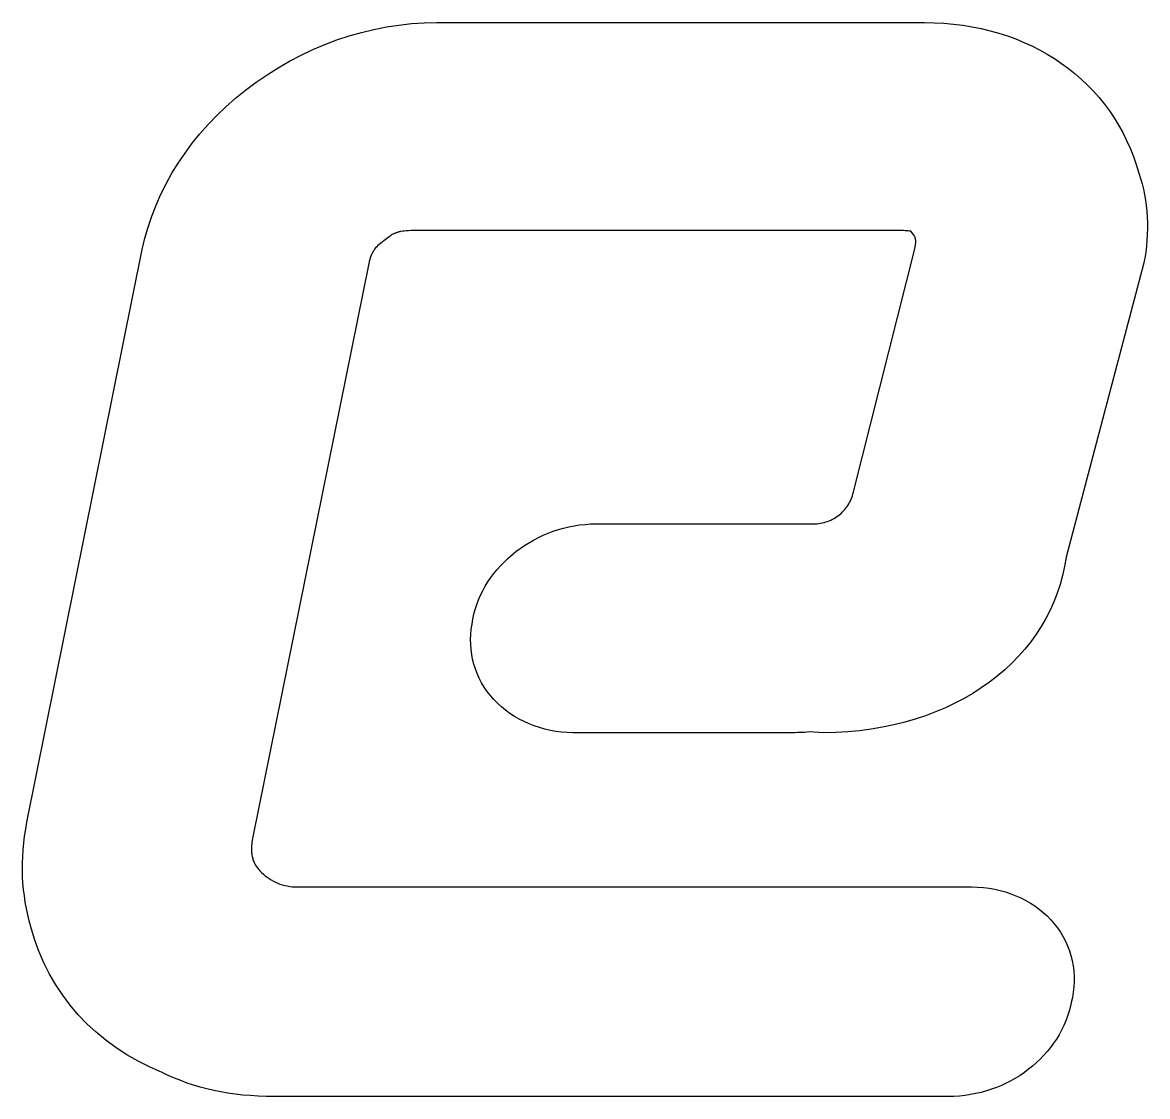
# Model space of a CAD drawing. Header units: millimetres. Extents: x 3 to 152, y -165 to -4.
# Drawn here: x 90.541 to 93.475, y -164.367 to -161.566 of the extents above; entities that cross this region are included whole.
import ezdxf

# ---------------------------------------------------------------- set-up
doc = ezdxf.new("R2010")
doc.units = ezdxf.units.MM
doc.layers.add('BLUETHIRTYONE', color=171, linetype='CONTINUOUS')
doc.layers.add('RED', color=14, linetype='CONTINUOUS')

msp = doc.modelspace()

# ---------------------------------------------------------------- linework, layer by layer
at = {"layer": 'BLUETHIRTYONE', "linetype": 'CONTINUOUS'}
for p, q in [((91.4899, -161.5772), (91.5227, -161.5722)), ((91.5227, -161.5722), (91.5555, -161.5686)), ((91.5555, -161.5686), (91.5884, -161.5664)), ((91.5884, -161.5664), (91.6213, -161.5656)), ((91.6213, -161.5656), (92.8928, -161.5656)), ((92.8928, -161.5656), (92.9184, -161.5661)), ((92.9184, -161.5661), (92.9437, -161.5674)), ((92.9437, -161.5674), (92.9687, -161.5696)), ((92.9687, -161.5696), (92.9932, -161.5727)), ((92.9932, -161.5727), (93.0173, -161.5766)), ((91.3609, -161.6112), (91.3928, -161.6007)), ((91.3928, -161.6007), (91.4249, -161.5915)), ((91.4249, -161.5915), (91.4573, -161.5836)), ((91.4573, -161.5836), (91.4899, -161.5772)), ((93.0173, -161.5766), (93.041, -161.5814)), ((93.041, -161.5814), (93.0643, -161.587)), ((93.0643, -161.587), (93.0871, -161.5934)), ((93.0871, -161.5934), (93.1094, -161.6006)), ((93.1094, -161.6006), (93.1312, -161.6086)), ((91.2982, -161.6363), (91.3294, -161.6231)), ((91.3294, -161.6231), (91.3609, -161.6112)), ((93.1312, -161.6086), (93.1525, -161.6174)), ((93.1525, -161.6174), (93.1733, -161.6269)), ((93.1733, -161.6269), (93.1935, -161.6372)), ((91.2373, -161.6665), (91.2675, -161.6508)), ((91.2675, -161.6508), (91.2982, -161.6363)), ((93.1935, -161.6372), (93.2132, -161.6482)), ((93.2132, -161.6482), (93.2323, -161.6599)), ((93.2323, -161.6599), (93.2508, -161.6724)), ((91.1786, -161.7019), (91.2077, -161.6836)), ((91.2077, -161.6836), (91.2373, -161.6665)), ((93.2508, -161.6724), (93.2687, -161.6856)), ((93.2687, -161.6856), (93.286, -161.6994)), ((91.1224, -161.7422), (91.1501, -161.7214)), ((91.1501, -161.7214), (91.1786, -161.7019)), ((93.286, -161.6994), (93.3026, -161.7139)), ((93.3026, -161.7139), (93.3185, -161.7291)), ((91.0963, -161.7632), (91.1224, -161.7422)), ((93.3185, -161.7291), (93.3338, -161.745)), ((93.3338, -161.745), (93.3484, -161.7614)), ((91.0714, -161.7852), (91.0963, -161.7632)), ((93.3484, -161.7614), (93.3623, -161.7785)), ((93.3623, -161.7785), (93.3754, -161.7962)), ((91.0251, -161.8314), (91.0477, -161.8079)), ((91.0477, -161.8079), (91.0714, -161.7852)), ((93.3754, -161.7962), (93.3878, -161.8146)), ((91.0037, -161.8556), (91.0251, -161.8314)), ((93.3878, -161.8146), (93.3994, -161.8335)), ((93.3994, -161.8335), (93.4103, -161.8529)), ((90.9836, -161.8805), (91.0037, -161.8556)), ((93.4103, -161.8529), (93.4204, -161.873)), ((90.9647, -161.906), (90.9836, -161.8805)), ((93.4204, -161.873), (93.4296, -161.8936)), ((93.4296, -161.8936), (93.438, -161.9147)), ((90.947, -161.9322), (90.9647, -161.906)), ((93.438, -161.9147), (93.4456, -161.9363)), ((90.9306, -161.9589), (90.947, -161.9322)), ((93.4456, -161.9363), (93.4523, -161.9585)), ((90.9017, -162.0138), (90.9155, -161.9861)), ((90.9155, -161.9861), (90.9306, -161.9589)), ((93.4523, -161.9585), (93.4567, -161.9721)), ((93.4567, -161.9721), (93.4607, -161.986)), ((93.4607, -161.986), (93.4642, -162)), ((90.8893, -162.0419), (90.9017, -162.0138)), ((93.4642, -162), (93.4672, -162.0143)), ((93.4672, -162.0143), (93.4696, -162.0287)), ((90.8781, -162.0704), (90.8893, -162.0419)), ((93.4696, -162.0287), (93.4717, -162.0433)), ((93.4717, -162.0433), (93.4732, -162.058)), ((90.8684, -162.0992), (90.8781, -162.0704)), ((93.4732, -162.058), (93.4742, -162.0729)), ((93.4742, -162.0729), (93.4747, -162.0879)), ((90.86, -162.1284), (90.8684, -162.0992)), ((93.4748, -162.103), (93.4743, -162.1183)), ((93.4747, -162.0879), (93.4748, -162.103)), ((90.8531, -162.1578), (90.86, -162.1284)), ((91.494, -162.1274), (91.4835, -162.135)), ((91.4967, -162.125), (91.494, -162.1274)), ((91.4995, -162.1228), (91.4967, -162.125)), ((91.5024, -162.1207), (91.4995, -162.1228)), ((91.5053, -162.1189), (91.5024, -162.1207)), ((91.5068, -162.118), (91.5053, -162.1189)), ((91.5084, -162.1171), (91.5068, -162.118)), ((91.51, -162.1163), (91.5084, -162.1171)), ((91.5116, -162.1156), (91.51, -162.1163)), ((91.5133, -162.1149), (91.5116, -162.1156)), ((91.5151, -162.1142), (91.5133, -162.1149)), ((91.5169, -162.1136), (91.5151, -162.1142)), ((91.5188, -162.113), (91.5169, -162.1136)), ((91.5207, -162.1124), (91.5188, -162.113)), ((91.5227, -162.1119), (91.5207, -162.1124)), ((91.5248, -162.1114), (91.5227, -162.1119)), ((91.527, -162.111), (91.5248, -162.1114)), ((91.5316, -162.1102), (91.527, -162.111)), ((91.5366, -162.1095), (91.5316, -162.1102)), ((91.5419, -162.1091), (91.5366, -162.1095)), ((91.5477, -162.1087), (91.5419, -162.1091)), ((91.554, -162.1085), (91.5477, -162.1087)), ((91.5608, -162.1085), (91.554, -162.1085)), ((92.8322, -162.1085), (91.5608, -162.1085)), ((92.8381, -162.1085), (92.8322, -162.1085)), ((92.8432, -162.1087), (92.8381, -162.1085)), ((92.8475, -162.1091), (92.8432, -162.1087)), ((92.851, -162.1094), (92.8475, -162.1091)), ((92.8537, -162.1097), (92.851, -162.1094)), ((92.8557, -162.1101), (92.8537, -162.1097)), ((92.8573, -162.1103), (92.8557, -162.1101)), ((92.8635, -162.1179), (92.8573, -162.1103)), ((92.8652, -162.1201), (92.8635, -162.1179)), ((92.866, -162.1213), (92.8652, -162.1201)), ((92.8668, -162.1225), (92.866, -162.1213)), ((92.8672, -162.1232), (92.8668, -162.1225)), ((92.8676, -162.1239), (92.8672, -162.1232)), ((92.868, -162.1247), (92.8676, -162.1239)), ((92.8683, -162.1254), (92.868, -162.1247)), ((92.8687, -162.1263), (92.8683, -162.1254)), ((92.869, -162.1272), (92.8687, -162.1263)), ((92.8693, -162.1281), (92.869, -162.1272)), ((92.8695, -162.1291), (92.8693, -162.1281)), ((92.8698, -162.1301), (92.8695, -162.1291)), ((92.87, -162.1313), (92.8698, -162.1301)), ((92.8701, -162.1325), (92.87, -162.1313)), ((92.8702, -162.1337), (92.8701, -162.1325)), ((93.4743, -162.1183), (93.4734, -162.1336)), ((90.5524, -163.6515), (90.8531, -162.1578)), ((91.4567, -162.1602), (91.4545, -162.1636)), ((91.459, -162.1569), (91.4567, -162.1602)), ((91.4616, -162.1536), (91.459, -162.1569)), ((91.4645, -162.1505), (91.4616, -162.1536)), ((91.4677, -162.1474), (91.4645, -162.1505)), ((91.4711, -162.1444), (91.4677, -162.1474)), ((91.4749, -162.1413), (91.4711, -162.1444)), ((91.479, -162.1382), (91.4749, -162.1413)), ((91.4835, -162.135), (91.479, -162.1382)), ((92.709, -162.786), (92.8677, -162.1559)), ((92.8677, -162.1559), (92.8683, -162.1535)), ((92.8683, -162.1535), (92.8687, -162.1512)), ((92.8687, -162.1512), (92.8692, -162.149)), ((92.8692, -162.149), (92.8695, -162.1469)), ((92.8695, -162.1469), (92.8698, -162.1449)), ((92.8698, -162.1449), (92.87, -162.143)), ((92.87, -162.143), (92.8702, -162.1412)), ((92.8703, -162.1351), (92.8702, -162.1337)), ((92.8702, -162.1412), (92.8703, -162.1396)), ((92.8704, -162.1365), (92.8703, -162.1351)), ((92.8703, -162.138), (92.8704, -162.1365)), ((92.8703, -162.1396), (92.8703, -162.138)), ((93.472, -162.149), (93.4701, -162.1645)), ((93.4734, -162.1336), (93.472, -162.149)), ((91.4451, -162.1887), (91.4439, -162.1939)), ((91.4464, -162.1839), (91.4451, -162.1887)), ((91.4477, -162.1793), (91.4464, -162.1839)), ((91.4492, -162.1751), (91.4477, -162.1793)), ((91.4508, -162.171), (91.4492, -162.1751)), ((91.4526, -162.1672), (91.4508, -162.171)), ((91.4545, -162.1636), (91.4526, -162.1672)), ((93.4677, -162.1801), (93.4648, -162.1958)), ((93.4701, -162.1645), (93.4677, -162.1801)), ((91.4439, -162.1939), (91.1412, -163.6894)), ((93.4648, -162.1958), (93.2623, -162.9606)), ((92.7019, -162.8088), (92.7037, -162.8045)), ((92.7037, -162.8045), (92.7053, -162.8)), ((92.7053, -162.8), (92.7067, -162.7954)), ((92.7067, -162.7954), (92.708, -162.7908)), ((92.708, -162.7908), (92.709, -162.786)), ((92.6821, -162.8396), (92.6851, -162.8362)), ((92.6851, -162.8362), (92.6879, -162.8326)), ((92.6879, -162.8326), (92.6907, -162.829)), ((92.6907, -162.829), (92.6932, -162.8252)), ((92.6932, -162.8252), (92.6956, -162.8213)), ((92.6956, -162.8213), (92.6979, -162.8172)), ((92.6979, -162.8172), (92.7, -162.8131)), ((92.7, -162.8131), (92.7019, -162.8088)), ((92.6406, -162.8669), (92.645, -162.8652)), ((92.645, -162.8652), (92.6492, -162.8634)), ((92.6492, -162.8634), (92.6533, -162.8614)), ((92.6533, -162.8614), (92.6574, -162.8592)), ((92.6574, -162.8592), (92.6613, -162.8569)), ((92.6613, -162.8569), (92.665, -162.8544)), ((92.665, -162.8544), (92.6687, -162.8517)), ((92.6687, -162.8517), (92.6722, -162.8489)), ((92.6722, -162.8489), (92.6757, -162.8459)), ((92.6757, -162.8459), (92.6789, -162.8428)), ((92.6789, -162.8428), (92.6821, -162.8396)), ((91.9117, -162.8976), (91.9249, -162.8927)), ((91.9249, -162.8927), (91.9383, -162.8883)), ((91.9383, -162.8883), (91.9519, -162.8844)), ((91.9519, -162.8844), (91.9657, -162.8811)), ((91.9657, -162.8811), (91.9797, -162.8783)), ((91.9797, -162.8783), (91.9938, -162.8762)), ((91.9938, -162.8762), (92.008, -162.8746)), ((92.008, -162.8746), (92.0224, -162.8736)), ((92.0224, -162.8736), (92.0368, -162.8733)), ((92.0368, -162.8733), (92.6026, -162.8733)), ((92.6026, -162.8733), (92.6076, -162.8732)), ((92.6076, -162.8732), (92.6126, -162.8729)), ((92.6126, -162.8729), (92.6175, -162.8724)), ((92.6175, -162.8724), (92.6223, -162.8717)), ((92.6223, -162.8717), (92.627, -162.8708)), ((92.627, -162.8708), (92.6317, -162.8697)), ((92.6317, -162.8697), (92.6362, -162.8684)), ((92.6362, -162.8684), (92.6406, -162.8669)), ((91.85, -162.9297), (91.8738, -162.9155)), ((91.8738, -162.9155), (91.8862, -162.909)), ((91.8862, -162.909), (91.8988, -162.9031)), ((91.8988, -162.9031), (91.9117, -162.8976)), ((91.8066, -162.9633), (91.8275, -162.9457)), ((91.8275, -162.9457), (91.85, -162.9297)), ((91.7783, -162.9925), (91.7873, -162.9824)), ((91.7873, -162.9824), (91.8066, -162.9633)), ((93.2623, -162.9606), (93.2585, -162.9846)), ((91.7618, -163.0136), (91.7698, -163.0029)), ((91.7698, -163.0029), (91.7783, -162.9925)), ((93.2535, -163.0083), (93.2472, -163.0316)), ((93.2585, -162.9846), (93.2535, -163.0083)), ((91.741, -163.0476), (91.7474, -163.036)), ((91.7474, -163.036), (91.7544, -163.0246)), ((91.7544, -163.0246), (91.7618, -163.0136)), ((93.2472, -163.0316), (93.2396, -163.0544)), ((91.7253, -163.0838), (91.73, -163.0715)), ((91.73, -163.0715), (91.7352, -163.0594)), ((91.7352, -163.0594), (91.741, -163.0476)), ((93.2396, -163.0544), (93.2309, -163.0768)), ((91.718, -163.109), (91.7213, -163.0963)), ((91.7213, -163.0963), (91.7253, -163.0838)), ((93.221, -163.0987), (93.21, -163.1201)), ((93.2309, -163.0768), (93.221, -163.0987)), ((91.7132, -163.1352), (91.7153, -163.1219)), ((91.7153, -163.1219), (91.718, -163.109)), ((93.21, -163.1201), (93.1978, -163.141)), ((91.71, -163.1616), (91.7112, -163.1484)), ((91.7112, -163.1484), (91.7132, -163.1352)), ((93.1978, -163.141), (93.1845, -163.1613)), ((91.7095, -163.1748), (91.71, -163.1616)), ((91.7097, -163.1879), (91.7095, -163.1748)), ((91.7106, -163.201), (91.7097, -163.1879)), ((93.1702, -163.1811), (93.1547, -163.2002)), ((93.1845, -163.1613), (93.1702, -163.1811)), ((91.7123, -163.2139), (91.7106, -163.201)), ((91.7147, -163.2267), (91.7123, -163.2139)), ((93.1547, -163.2002), (93.1383, -163.2188)), ((91.7179, -163.2394), (91.7147, -163.2267)), ((91.7218, -163.2518), (91.7179, -163.2394)), ((93.1208, -163.2367), (93.1024, -163.2539)), ((93.1383, -163.2188), (93.1208, -163.2367)), ((91.7264, -163.264), (91.7218, -163.2518)), ((91.7318, -163.276), (91.7264, -163.264)), ((91.7379, -163.2876), (91.7318, -163.276)), ((93.083, -163.2704), (93.0627, -163.2861)), ((93.1024, -163.2539), (93.083, -163.2704)), ((91.7447, -163.299), (91.7379, -163.2876)), ((91.7522, -163.3099), (91.7447, -163.299)), ((93.0414, -163.3011), (93.0193, -163.3154)), ((93.0627, -163.2861), (93.0414, -163.3011)), ((91.7605, -163.3205), (91.7522, -163.3099)), ((91.7696, -163.3307), (91.7605, -163.3205)), ((91.7793, -163.3408), (91.7696, -163.3307)), ((92.9963, -163.3288), (92.9724, -163.3414)), ((93.0193, -163.3154), (92.9963, -163.3288)), ((91.7896, -163.3503), (91.7793, -163.3408)), ((91.8004, -163.3592), (91.7896, -163.3503)), ((91.8118, -163.3676), (91.8004, -163.3592)), ((92.9223, -163.3639), (92.8961, -163.3739)), ((92.9478, -163.3531), (92.9223, -163.3639)), ((92.9724, -163.3414), (92.9478, -163.3531)), ((91.8237, -163.3754), (91.8118, -163.3676)), ((91.8361, -163.3825), (91.8237, -163.3754)), ((91.8488, -163.3891), (91.8361, -163.3825)), ((91.8619, -163.395), (91.8488, -163.3891)), ((92.8415, -163.3909), (92.8131, -163.3979)), ((92.8692, -163.3829), (92.8415, -163.3909)), ((92.8961, -163.3739), (92.8692, -163.3829)), ((91.8754, -163.4003), (91.8619, -163.395)), ((91.8892, -163.4049), (91.8754, -163.4003)), ((91.9033, -163.4089), (91.8892, -163.4049)), ((91.9175, -163.4121), (91.9033, -163.4089)), ((91.932, -163.4147), (91.9175, -163.4121)), ((91.9466, -163.4165), (91.932, -163.4147)), ((91.9614, -163.4177), (91.9466, -163.4165)), ((91.9763, -163.418), (91.9614, -163.4177)), ((92.5441, -163.418), (91.9763, -163.418)), ((92.5563, -163.418), (92.5441, -163.418)), ((92.5622, -163.4179), (92.5563, -163.418)), ((92.5681, -163.4178), (92.5622, -163.4179)), ((92.574, -163.4176), (92.5681, -163.4178)), ((92.5799, -163.4172), (92.574, -163.4176)), ((92.586, -163.4168), (92.5799, -163.4172)), ((92.5921, -163.4161), (92.586, -163.4168)), ((92.6297, -163.418), (92.5921, -163.4161)), ((92.6617, -163.4174), (92.6297, -163.418)), ((92.6932, -163.4157), (92.6617, -163.4174)), ((92.7241, -163.4129), (92.6932, -163.4157)), ((92.7544, -163.409), (92.7241, -163.4129)), ((92.7841, -163.404), (92.7544, -163.409)), ((92.8131, -163.3979), (92.7841, -163.404)), ((90.5492, -163.6696), (90.5524, -163.6515)), ((90.5443, -163.7055), (90.5464, -163.6876)), ((90.5464, -163.6876), (90.5492, -163.6696)), ((90.5426, -163.7233), (90.5443, -163.7055)), ((91.1381, -163.7122), (91.1379, -163.7163)), ((91.1379, -163.7163), (91.1379, -163.7202)), ((91.1385, -163.708), (91.1381, -163.7122)), ((91.1389, -163.7036), (91.1385, -163.708)), ((91.1395, -163.699), (91.1389, -163.7036)), ((91.1403, -163.6943), (91.1395, -163.699)), ((91.1412, -163.6894), (91.1403, -163.6943)), ((90.5409, -163.7585), (90.5415, -163.7409)), ((90.5415, -163.7409), (90.5426, -163.7233)), ((91.1379, -163.7202), (91.1379, -163.7239)), ((91.1379, -163.7239), (91.1381, -163.7275)), ((91.1381, -163.7275), (91.1384, -163.731)), ((91.1384, -163.731), (91.1387, -163.7343)), ((91.1387, -163.7343), (91.1392, -163.7375)), ((91.1392, -163.7375), (91.1398, -163.7406)), ((91.1398, -163.7406), (91.1404, -163.7435)), ((91.1404, -163.7435), (91.1411, -163.7463)), ((91.1411, -163.7463), (91.1419, -163.749)), ((90.5408, -163.7759), (90.5409, -163.7585)), ((91.1419, -163.749), (91.1428, -163.7515)), ((91.1428, -163.7515), (91.1437, -163.754)), ((91.1437, -163.754), (91.1447, -163.7563)), ((91.1447, -163.7563), (91.1457, -163.7586)), ((91.1457, -163.7586), (91.1468, -163.7607)), ((91.1468, -163.7607), (91.1479, -163.7628)), ((91.1479, -163.7628), (91.1503, -163.7666)), ((91.1503, -163.7666), (91.1527, -163.77)), ((91.1527, -163.77), (91.1551, -163.7732)), ((91.1551, -163.7732), (91.1576, -163.776)), ((90.5412, -163.7931), (90.5408, -163.7759)), ((90.5421, -163.8102), (90.5412, -163.7931)), ((91.1576, -163.776), (91.16, -163.7786)), ((91.16, -163.7786), (91.1641, -163.7824)), ((91.1641, -163.7824), (91.1689, -163.7869)), ((91.1689, -163.7869), (91.1738, -163.7911)), ((91.1738, -163.7911), (91.1789, -163.7951)), ((91.1789, -163.7951), (91.1841, -163.7988)), ((91.1841, -163.7988), (91.1894, -163.8022)), ((91.1894, -163.8022), (91.195, -163.8053)), ((90.5436, -163.8271), (90.5421, -163.8102)), ((90.5456, -163.8439), (90.5436, -163.8271)), ((91.195, -163.8053), (91.2006, -163.8081)), ((91.2006, -163.8081), (91.2064, -163.8107)), ((91.2064, -163.8107), (91.2123, -163.8129)), ((91.2123, -163.8129), (91.2184, -163.8149)), ((91.2184, -163.8149), (91.2247, -163.8166)), ((91.2247, -163.8166), (91.2311, -163.8179)), ((91.2311, -163.8179), (91.2376, -163.819)), ((91.2376, -163.819), (91.2443, -163.8198)), ((91.2443, -163.8198), (91.2511, -163.8202)), ((91.2511, -163.8202), (91.2581, -163.8204)), ((91.2581, -163.8204), (93.0159, -163.8204)), ((93.0159, -163.8204), (93.0315, -163.8208)), ((93.0315, -163.8208), (93.0467, -163.8219)), ((93.0467, -163.8219), (93.0617, -163.8237)), ((93.0617, -163.8237), (93.0764, -163.8263)), ((93.0764, -163.8263), (93.0908, -163.8295)), ((93.0908, -163.8295), (93.1048, -163.8334)), ((93.1048, -163.8334), (93.1185, -163.838)), ((90.548, -163.8605), (90.5456, -163.8439)), ((90.551, -163.8768), (90.548, -163.8605)), ((93.1185, -163.838), (93.1318, -163.8432)), ((93.1318, -163.8432), (93.1447, -163.849)), ((93.1447, -163.849), (93.1572, -163.8554)), ((93.1572, -163.8554), (93.1693, -163.8624)), ((93.1693, -163.8624), (93.1809, -163.87)), ((90.5544, -163.893), (90.551, -163.8768)), ((90.5584, -163.909), (90.5544, -163.893)), ((93.1809, -163.87), (93.1921, -163.8782)), ((93.1921, -163.8782), (93.2028, -163.8869)), ((93.2028, -163.8869), (93.213, -163.8961)), ((90.5629, -163.9248), (90.5584, -163.909)), ((93.213, -163.8961), (93.2226, -163.9058)), ((93.2226, -163.9058), (93.2317, -163.9163)), ((93.2317, -163.9163), (93.24, -163.9272)), ((90.5724, -163.957), (90.5629, -163.9248)), ((93.24, -163.9272), (93.2477, -163.9385)), ((93.2477, -163.9385), (93.2546, -163.9501)), ((93.2546, -163.9501), (93.2608, -163.962)), ((90.5837, -163.9883), (90.5724, -163.957)), ((93.2608, -163.962), (93.2663, -163.9742)), ((93.2663, -163.9742), (93.2711, -163.9867)), ((90.5967, -164.0186), (90.5837, -163.9883)), ((93.2711, -163.9867), (93.2751, -163.9995)), ((93.2751, -163.9995), (93.2783, -164.0125)), ((90.6114, -164.0479), (90.5967, -164.0186)), ((93.2783, -164.0125), (93.2808, -164.0258)), ((93.2808, -164.0258), (93.2825, -164.0392)), ((93.2825, -164.0392), (93.2834, -164.0529)), ((90.6277, -164.076), (90.6114, -164.0479)), ((93.2835, -164.0667), (93.2828, -164.0806)), ((93.2834, -164.0529), (93.2835, -164.0667)), ((90.6457, -164.1031), (90.6277, -164.076)), ((93.2813, -164.0947), (93.279, -164.1089)), ((93.2828, -164.0806), (93.2813, -164.0947)), ((90.6652, -164.129), (90.6457, -164.1031)), ((93.2769, -164.1184), (93.274, -164.1316)), ((93.279, -164.1089), (93.2769, -164.1184)), ((90.6863, -164.1537), (90.6652, -164.129)), ((90.7089, -164.1772), (90.6863, -164.1537)), ((93.2705, -164.1446), (93.2664, -164.1574)), ((93.274, -164.1316), (93.2705, -164.1446)), ((90.7329, -164.1994), (90.7089, -164.1772)), ((93.2564, -164.1822), (93.2506, -164.1942)), ((93.2617, -164.1699), (93.2564, -164.1822)), ((93.2664, -164.1574), (93.2617, -164.1699)), ((90.7583, -164.2204), (90.7329, -164.1994)), ((93.2442, -164.2059), (93.2372, -164.2173)), ((93.2506, -164.1942), (93.2442, -164.2059)), ((90.7851, -164.24), (90.7583, -164.2204)), ((90.8132, -164.2582), (90.7851, -164.24)), ((93.2218, -164.2391), (93.2134, -164.2495)), ((93.2298, -164.2283), (93.2218, -164.2391)), ((93.2372, -164.2173), (93.2298, -164.2283)), ((90.8427, -164.2751), (90.8132, -164.2582)), ((93.1952, -164.2693), (93.1854, -164.2786)), ((93.2045, -164.2596), (93.1952, -164.2693)), ((93.2134, -164.2495), (93.2045, -164.2596)), ((90.8734, -164.2904), (90.8427, -164.2751)), ((90.9052, -164.3044), (90.8734, -164.2904)), ((93.1647, -164.2961), (93.1537, -164.3042)), ((93.1753, -164.2875), (93.1647, -164.2961)), ((93.1854, -164.2786), (93.1753, -164.2875)), ((90.921, -164.3119), (90.9052, -164.3044)), ((90.9371, -164.319), (90.921, -164.3119)), ((90.9534, -164.3256), (90.9371, -164.319)), ((90.97, -164.3318), (90.9534, -164.3256)), ((90.9869, -164.3374), (90.97, -164.3318)), ((93.1065, -164.3322), (93.0939, -164.338)), ((93.1188, -164.3259), (93.1065, -164.3322)), ((93.1308, -164.3191), (93.1188, -164.3259)), ((93.1424, -164.3118), (93.1308, -164.3191)), ((93.1537, -164.3042), (93.1424, -164.3118)), ((91.0041, -164.3425), (90.9869, -164.3374)), ((91.0217, -164.3472), (91.0041, -164.3425)), ((91.0396, -164.3513), (91.0217, -164.3472)), ((91.0579, -164.355), (91.0396, -164.3513)), ((91.0766, -164.3582), (91.0579, -164.355)), ((91.0957, -164.3609), (91.0766, -164.3582)), ((91.1152, -164.3631), (91.0957, -164.3609)), ((93.0131, -164.3621), (92.9989, -164.3642)), ((93.0271, -164.3595), (93.0131, -164.3621)), ((93.0409, -164.3562), (93.0271, -164.3595)), ((93.0545, -164.3525), (93.0409, -164.3562)), ((93.0679, -164.3482), (93.0545, -164.3525)), ((93.081, -164.3433), (93.0679, -164.3482)), ((93.0939, -164.338), (93.081, -164.3433)), ((91.1351, -164.3648), (91.1152, -164.3631)), ((91.1554, -164.366), (91.1351, -164.3648)), ((91.1762, -164.3667), (91.1554, -164.366)), ((91.1975, -164.367), (91.1762, -164.3667)), ((92.9554, -164.367), (91.1975, -164.367)), ((92.97, -164.3667), (92.9554, -164.367)), ((92.9845, -164.3658), (92.97, -164.3667)), ((92.9989, -164.3642), (92.9845, -164.3658))]:
    msp.add_line(p, q, dxfattribs=at)
at = {"layer": 'RED', "linetype": 'CONTINUOUS'}
for p, q in [((91.4899, -161.5772), (91.5227, -161.5722)), ((91.5227, -161.5722), (91.5555, -161.5686)), ((91.5555, -161.5686), (91.5884, -161.5664)), ((91.5884, -161.5664), (91.6213, -161.5656)), ((91.6213, -161.5656), (92.8928, -161.5656)), ((92.8928, -161.5656), (92.9184, -161.5661)), ((92.9184, -161.5661), (92.9437, -161.5674)), ((92.9437, -161.5674), (92.9687, -161.5696)), ((92.9687, -161.5696), (92.9932, -161.5727)), ((92.9932, -161.5727), (93.0173, -161.5766)), ((91.3609, -161.6112), (91.3928, -161.6007)), ((91.3928, -161.6007), (91.4249, -161.5915)), ((91.4249, -161.5915), (91.4573, -161.5836)), ((91.4573, -161.5836), (91.4899, -161.5772)), ((93.0173, -161.5766), (93.041, -161.5814)), ((93.041, -161.5814), (93.0643, -161.587)), ((93.0643, -161.587), (93.0871, -161.5934)), ((93.0871, -161.5934), (93.1094, -161.6006)), ((93.1094, -161.6006), (93.1312, -161.6086)), ((91.2982, -161.6363), (91.3294, -161.6231)), ((91.3294, -161.6231), (91.3609, -161.6112)), ((93.1312, -161.6086), (93.1525, -161.6174)), ((93.1525, -161.6174), (93.1733, -161.6269)), ((93.1733, -161.6269), (93.1935, -161.6372)), ((91.2373, -161.6665), (91.2675, -161.6508)), ((91.2675, -161.6508), (91.2982, -161.6363)), ((93.1935, -161.6372), (93.2132, -161.6482)), ((93.2132, -161.6482), (93.2323, -161.6599)), ((93.2323, -161.6599), (93.2508, -161.6724)), ((91.1786, -161.7019), (91.2077, -161.6836)), ((91.2077, -161.6836), (91.2373, -161.6665)), ((93.2508, -161.6724), (93.2687, -161.6856)), ((93.2687, -161.6856), (93.286, -161.6994)), ((91.1224, -161.7422), (91.1501, -161.7214)), ((91.1501, -161.7214), (91.1786, -161.7019)), ((93.286, -161.6994), (93.3026, -161.7139)), ((93.3026, -161.7139), (93.3185, -161.7291)), ((91.0963, -161.7632), (91.1224, -161.7422)), ((93.3185, -161.7291), (93.3338, -161.745)), ((93.3338, -161.745), (93.3484, -161.7614)), ((91.0714, -161.7852), (91.0963, -161.7632)), ((93.3484, -161.7614), (93.3623, -161.7785)), ((93.3623, -161.7785), (93.3754, -161.7962)), ((91.0251, -161.8314), (91.0477, -161.8079)), ((91.0477, -161.8079), (91.0714, -161.7852)), ((93.3754, -161.7962), (93.3878, -161.8146)), ((91.0037, -161.8556), (91.0251, -161.8314)), ((93.3878, -161.8146), (93.3994, -161.8335)), ((93.3994, -161.8335), (93.4103, -161.8529)), ((90.9836, -161.8805), (91.0037, -161.8556)), ((93.4103, -161.8529), (93.4204, -161.873)), ((90.9647, -161.906), (90.9836, -161.8805)), ((93.4204, -161.873), (93.4296, -161.8936)), ((93.4296, -161.8936), (93.438, -161.9147)), ((90.947, -161.9322), (90.9647, -161.906)), ((93.438, -161.9147), (93.4456, -161.9363)), ((90.9306, -161.9589), (90.947, -161.9322)), ((93.4456, -161.9363), (93.4523, -161.9585)), ((90.9017, -162.0138), (90.9155, -161.9861)), ((90.9155, -161.9861), (90.9306, -161.9589)), ((93.4523, -161.9585), (93.4567, -161.9721)), ((93.4567, -161.9721), (93.4607, -161.986)), ((93.4607, -161.986), (93.4642, -162)), ((90.8893, -162.0419), (90.9017, -162.0138)), ((93.4642, -162), (93.4672, -162.0143)), ((93.4672, -162.0143), (93.4696, -162.0287)), ((90.8781, -162.0704), (90.8893, -162.0419)), ((93.4696, -162.0287), (93.4717, -162.0433)), ((93.4717, -162.0433), (93.4732, -162.058)), ((90.8684, -162.0992), (90.8781, -162.0704)), ((93.4732, -162.058), (93.4742, -162.0729)), ((93.4742, -162.0729), (93.4747, -162.0879)), ((90.86, -162.1284), (90.8684, -162.0992)), ((93.4748, -162.103), (93.4743, -162.1183)), ((93.4747, -162.0879), (93.4748, -162.103)), ((90.8531, -162.1578), (90.86, -162.1284)), ((91.494, -162.1274), (91.4835, -162.135)), ((91.4967, -162.125), (91.494, -162.1274)), ((91.4995, -162.1228), (91.4967, -162.125)), ((91.5024, -162.1207), (91.4995, -162.1228)), ((91.5053, -162.1189), (91.5024, -162.1207)), ((91.5068, -162.118), (91.5053, -162.1189)), ((91.5084, -162.1171), (91.5068, -162.118)), ((91.51, -162.1163), (91.5084, -162.1171)), ((91.5116, -162.1156), (91.51, -162.1163)), ((91.5133, -162.1149), (91.5116, -162.1156)), ((91.5151, -162.1142), (91.5133, -162.1149)), ((91.5169, -162.1136), (91.5151, -162.1142)), ((91.5188, -162.113), (91.5169, -162.1136)), ((91.5207, -162.1124), (91.5188, -162.113)), ((91.5227, -162.1119), (91.5207, -162.1124)), ((91.5248, -162.1114), (91.5227, -162.1119)), ((91.527, -162.111), (91.5248, -162.1114)), ((91.5316, -162.1102), (91.527, -162.111)), ((91.5366, -162.1095), (91.5316, -162.1102)), ((91.5419, -162.1091), (91.5366, -162.1095)), ((91.5477, -162.1087), (91.5419, -162.1091)), ((91.554, -162.1085), (91.5477, -162.1087)), ((91.5608, -162.1085), (91.554, -162.1085)), ((92.8322, -162.1085), (91.5608, -162.1085)), ((92.8381, -162.1085), (92.8322, -162.1085)), ((92.8432, -162.1087), (92.8381, -162.1085)), ((92.8475, -162.1091), (92.8432, -162.1087)), ((92.851, -162.1094), (92.8475, -162.1091)), ((92.8537, -162.1097), (92.851, -162.1094)), ((92.8557, -162.1101), (92.8537, -162.1097)), ((92.8573, -162.1103), (92.8557, -162.1101)), ((92.8635, -162.1179), (92.8573, -162.1103)), ((92.8652, -162.1201), (92.8635, -162.1179)), ((92.866, -162.1213), (92.8652, -162.1201)), ((92.8668, -162.1225), (92.866, -162.1213)), ((92.8672, -162.1232), (92.8668, -162.1225)), ((92.8676, -162.1239), (92.8672, -162.1232)), ((92.868, -162.1247), (92.8676, -162.1239)), ((92.8683, -162.1254), (92.868, -162.1247)), ((92.8687, -162.1263), (92.8683, -162.1254)), ((92.869, -162.1272), (92.8687, -162.1263)), ((92.8693, -162.1281), (92.869, -162.1272)), ((92.8695, -162.1291), (92.8693, -162.1281)), ((92.8698, -162.1301), (92.8695, -162.1291)), ((92.87, -162.1313), (92.8698, -162.1301)), ((92.8701, -162.1325), (92.87, -162.1313)), ((92.8702, -162.1337), (92.8701, -162.1325)), ((93.4743, -162.1183), (93.4734, -162.1336)), ((90.5524, -163.6515), (90.8531, -162.1578)), ((91.4567, -162.1602), (91.4545, -162.1636)), ((91.459, -162.1569), (91.4567, -162.1602)), ((91.4616, -162.1536), (91.459, -162.1569)), ((91.4645, -162.1505), (91.4616, -162.1536)), ((91.4677, -162.1474), (91.4645, -162.1505)), ((91.4711, -162.1444), (91.4677, -162.1474)), ((91.4749, -162.1413), (91.4711, -162.1444)), ((91.479, -162.1382), (91.4749, -162.1413)), ((91.4835, -162.135), (91.479, -162.1382)), ((92.709, -162.786), (92.8677, -162.1559)), ((92.8677, -162.1559), (92.8683, -162.1535)), ((92.8683, -162.1535), (92.8687, -162.1512)), ((92.8687, -162.1512), (92.8692, -162.149)), ((92.8692, -162.149), (92.8695, -162.1469)), ((92.8695, -162.1469), (92.8698, -162.1449)), ((92.8698, -162.1449), (92.87, -162.143)), ((92.87, -162.143), (92.8702, -162.1412)), ((92.8703, -162.1351), (92.8702, -162.1337)), ((92.8702, -162.1412), (92.8703, -162.1396)), ((92.8704, -162.1365), (92.8703, -162.1351)), ((92.8703, -162.138), (92.8704, -162.1365)), ((92.8703, -162.1396), (92.8703, -162.138)), ((93.472, -162.149), (93.4701, -162.1645)), ((93.4734, -162.1336), (93.472, -162.149)), ((91.4451, -162.1887), (91.4439, -162.1939)), ((91.4464, -162.1839), (91.4451, -162.1887)), ((91.4477, -162.1793), (91.4464, -162.1839)), ((91.4492, -162.1751), (91.4477, -162.1793)), ((91.4508, -162.171), (91.4492, -162.1751)), ((91.4526, -162.1672), (91.4508, -162.171)), ((91.4545, -162.1636), (91.4526, -162.1672)), ((93.4677, -162.1801), (93.4648, -162.1958)), ((93.4701, -162.1645), (93.4677, -162.1801)), ((91.4439, -162.1939), (91.1412, -163.6894)), ((93.4648, -162.1958), (93.2623, -162.9606)), ((92.7019, -162.8088), (92.7037, -162.8045)), ((92.7037, -162.8045), (92.7053, -162.8)), ((92.7053, -162.8), (92.7067, -162.7954)), ((92.7067, -162.7954), (92.708, -162.7908)), ((92.708, -162.7908), (92.709, -162.786)), ((92.6821, -162.8396), (92.6851, -162.8362)), ((92.6851, -162.8362), (92.6879, -162.8326)), ((92.6879, -162.8326), (92.6907, -162.829)), ((92.6907, -162.829), (92.6932, -162.8252)), ((92.6932, -162.8252), (92.6956, -162.8213)), ((92.6956, -162.8213), (92.6979, -162.8172)), ((92.6979, -162.8172), (92.7, -162.8131)), ((92.7, -162.8131), (92.7019, -162.8088)), ((92.6406, -162.8669), (92.645, -162.8652)), ((92.645, -162.8652), (92.6492, -162.8634)), ((92.6492, -162.8634), (92.6533, -162.8614)), ((92.6533, -162.8614), (92.6574, -162.8592)), ((92.6574, -162.8592), (92.6613, -162.8569)), ((92.6613, -162.8569), (92.665, -162.8544)), ((92.665, -162.8544), (92.6687, -162.8517)), ((92.6687, -162.8517), (92.6722, -162.8489)), ((92.6722, -162.8489), (92.6757, -162.8459)), ((92.6757, -162.8459), (92.6789, -162.8428)), ((92.6789, -162.8428), (92.6821, -162.8396)), ((91.9117, -162.8976), (91.9249, -162.8927)), ((91.9249, -162.8927), (91.9383, -162.8883)), ((91.9383, -162.8883), (91.9519, -162.8844)), ((91.9519, -162.8844), (91.9657, -162.8811)), ((91.9657, -162.8811), (91.9797, -162.8783)), ((91.9797, -162.8783), (91.9938, -162.8762)), ((91.9938, -162.8762), (92.008, -162.8746)), ((92.008, -162.8746), (92.0224, -162.8736)), ((92.0224, -162.8736), (92.0368, -162.8733)), ((92.0368, -162.8733), (92.6026, -162.8733)), ((92.6026, -162.8733), (92.6076, -162.8732)), ((92.6076, -162.8732), (92.6126, -162.8729)), ((92.6126, -162.8729), (92.6175, -162.8724)), ((92.6175, -162.8724), (92.6223, -162.8717)), ((92.6223, -162.8717), (92.627, -162.8708)), ((92.627, -162.8708), (92.6317, -162.8697)), ((92.6317, -162.8697), (92.6362, -162.8684)), ((92.6362, -162.8684), (92.6406, -162.8669)), ((91.85, -162.9297), (91.8738, -162.9155)), ((91.8738, -162.9155), (91.8862, -162.909)), ((91.8862, -162.909), (91.8988, -162.9031)), ((91.8988, -162.9031), (91.9117, -162.8976)), ((91.8066, -162.9633), (91.8275, -162.9457)), ((91.8275, -162.9457), (91.85, -162.9297)), ((91.7783, -162.9925), (91.7873, -162.9824)), ((91.7873, -162.9824), (91.8066, -162.9633)), ((93.2623, -162.9606), (93.2585, -162.9846)), ((91.7618, -163.0136), (91.7698, -163.0029)), ((91.7698, -163.0029), (91.7783, -162.9925)), ((93.2535, -163.0083), (93.2472, -163.0316)), ((93.2585, -162.9846), (93.2535, -163.0083)), ((91.741, -163.0476), (91.7474, -163.036)), ((91.7474, -163.036), (91.7544, -163.0246)), ((91.7544, -163.0246), (91.7618, -163.0136)), ((93.2472, -163.0316), (93.2396, -163.0544)), ((91.7253, -163.0838), (91.73, -163.0715)), ((91.73, -163.0715), (91.7352, -163.0594)), ((91.7352, -163.0594), (91.741, -163.0476)), ((93.2396, -163.0544), (93.2309, -163.0768)), ((91.718, -163.109), (91.7213, -163.0963)), ((91.7213, -163.0963), (91.7253, -163.0838)), ((93.221, -163.0987), (93.21, -163.1201)), ((93.2309, -163.0768), (93.221, -163.0987)), ((91.7132, -163.1352), (91.7153, -163.1219)), ((91.7153, -163.1219), (91.718, -163.109)), ((93.21, -163.1201), (93.1978, -163.141)), ((91.71, -163.1616), (91.7112, -163.1484)), ((91.7112, -163.1484), (91.7132, -163.1352)), ((93.1978, -163.141), (93.1845, -163.1613)), ((91.7095, -163.1748), (91.71, -163.1616)), ((91.7097, -163.1879), (91.7095, -163.1748)), ((91.7106, -163.201), (91.7097, -163.1879)), ((93.1702, -163.1811), (93.1547, -163.2002)), ((93.1845, -163.1613), (93.1702, -163.1811)), ((91.7123, -163.2139), (91.7106, -163.201)), ((91.7147, -163.2267), (91.7123, -163.2139)), ((93.1547, -163.2002), (93.1383, -163.2188)), ((91.7179, -163.2394), (91.7147, -163.2267)), ((91.7218, -163.2518), (91.7179, -163.2394)), ((93.1208, -163.2367), (93.1024, -163.2539)), ((93.1383, -163.2188), (93.1208, -163.2367)), ((91.7264, -163.264), (91.7218, -163.2518)), ((91.7318, -163.276), (91.7264, -163.264)), ((91.7379, -163.2876), (91.7318, -163.276)), ((93.083, -163.2704), (93.0627, -163.2861)), ((93.1024, -163.2539), (93.083, -163.2704)), ((91.7447, -163.299), (91.7379, -163.2876)), ((91.7522, -163.3099), (91.7447, -163.299)), ((93.0414, -163.3011), (93.0193, -163.3154)), ((93.0627, -163.2861), (93.0414, -163.3011)), ((91.7605, -163.3205), (91.7522, -163.3099)), ((91.7696, -163.3307), (91.7605, -163.3205)), ((91.7793, -163.3408), (91.7696, -163.3307)), ((92.9963, -163.3288), (92.9724, -163.3414)), ((93.0193, -163.3154), (92.9963, -163.3288)), ((91.7896, -163.3503), (91.7793, -163.3408)), ((91.8004, -163.3592), (91.7896, -163.3503)), ((91.8118, -163.3676), (91.8004, -163.3592)), ((92.9223, -163.3639), (92.8961, -163.3739)), ((92.9478, -163.3531), (92.9223, -163.3639)), ((92.9724, -163.3414), (92.9478, -163.3531)), ((91.8237, -163.3754), (91.8118, -163.3676)), ((91.8361, -163.3825), (91.8237, -163.3754)), ((91.8488, -163.3891), (91.8361, -163.3825)), ((91.8619, -163.395), (91.8488, -163.3891)), ((92.8415, -163.3909), (92.8131, -163.3979)), ((92.8692, -163.3829), (92.8415, -163.3909)), ((92.8961, -163.3739), (92.8692, -163.3829)), ((91.8754, -163.4003), (91.8619, -163.395)), ((91.8892, -163.4049), (91.8754, -163.4003)), ((91.9033, -163.4089), (91.8892, -163.4049)), ((91.9175, -163.4121), (91.9033, -163.4089)), ((91.932, -163.4147), (91.9175, -163.4121)), ((91.9466, -163.4165), (91.932, -163.4147)), ((91.9614, -163.4177), (91.9466, -163.4165)), ((91.9763, -163.418), (91.9614, -163.4177)), ((92.5441, -163.418), (91.9763, -163.418)), ((92.5563, -163.418), (92.5441, -163.418)), ((92.5622, -163.4179), (92.5563, -163.418)), ((92.5681, -163.4178), (92.5622, -163.4179)), ((92.574, -163.4176), (92.5681, -163.4178)), ((92.5799, -163.4172), (92.574, -163.4176)), ((92.586, -163.4168), (92.5799, -163.4172)), ((92.5921, -163.4161), (92.586, -163.4168)), ((92.6297, -163.418), (92.5921, -163.4161)), ((92.6617, -163.4174), (92.6297, -163.418)), ((92.6932, -163.4157), (92.6617, -163.4174)), ((92.7241, -163.4129), (92.6932, -163.4157)), ((92.7544, -163.409), (92.7241, -163.4129)), ((92.7841, -163.404), (92.7544, -163.409)), ((92.8131, -163.3979), (92.7841, -163.404)), ((90.5492, -163.6696), (90.5524, -163.6515)), ((90.5443, -163.7055), (90.5464, -163.6876)), ((90.5464, -163.6876), (90.5492, -163.6696)), ((90.5426, -163.7233), (90.5443, -163.7055)), ((91.1381, -163.7122), (91.1379, -163.7163)), ((91.1379, -163.7163), (91.1379, -163.7202)), ((91.1385, -163.708), (91.1381, -163.7122)), ((91.1389, -163.7036), (91.1385, -163.708)), ((91.1395, -163.699), (91.1389, -163.7036)), ((91.1403, -163.6943), (91.1395, -163.699)), ((91.1412, -163.6894), (91.1403, -163.6943)), ((90.5409, -163.7585), (90.5415, -163.7409)), ((90.5415, -163.7409), (90.5426, -163.7233)), ((91.1379, -163.7202), (91.1379, -163.7239)), ((91.1379, -163.7239), (91.1381, -163.7275)), ((91.1381, -163.7275), (91.1384, -163.731)), ((91.1384, -163.731), (91.1387, -163.7343)), ((91.1387, -163.7343), (91.1392, -163.7375)), ((91.1392, -163.7375), (91.1398, -163.7406)), ((91.1398, -163.7406), (91.1404, -163.7435)), ((91.1404, -163.7435), (91.1411, -163.7463)), ((91.1411, -163.7463), (91.1419, -163.749)), ((90.5408, -163.7759), (90.5409, -163.7585)), ((91.1419, -163.749), (91.1428, -163.7515)), ((91.1428, -163.7515), (91.1437, -163.754)), ((91.1437, -163.754), (91.1447, -163.7563)), ((91.1447, -163.7563), (91.1457, -163.7586)), ((91.1457, -163.7586), (91.1468, -163.7607)), ((91.1468, -163.7607), (91.1479, -163.7628)), ((91.1479, -163.7628), (91.1503, -163.7666)), ((91.1503, -163.7666), (91.1527, -163.77)), ((91.1527, -163.77), (91.1551, -163.7732)), ((91.1551, -163.7732), (91.1576, -163.776)), ((90.5412, -163.7931), (90.5408, -163.7759)), ((90.5421, -163.8102), (90.5412, -163.7931)), ((91.1576, -163.776), (91.16, -163.7786)), ((91.16, -163.7786), (91.1641, -163.7824)), ((91.1641, -163.7824), (91.1689, -163.7869)), ((91.1689, -163.7869), (91.1738, -163.7911)), ((91.1738, -163.7911), (91.1789, -163.7951)), ((91.1789, -163.7951), (91.1841, -163.7988)), ((91.1841, -163.7988), (91.1894, -163.8022)), ((91.1894, -163.8022), (91.195, -163.8053)), ((90.5436, -163.8271), (90.5421, -163.8102)), ((90.5456, -163.8439), (90.5436, -163.8271)), ((91.195, -163.8053), (91.2006, -163.8081)), ((91.2006, -163.8081), (91.2064, -163.8107)), ((91.2064, -163.8107), (91.2123, -163.8129)), ((91.2123, -163.8129), (91.2184, -163.8149)), ((91.2184, -163.8149), (91.2247, -163.8166)), ((91.2247, -163.8166), (91.2311, -163.8179)), ((91.2311, -163.8179), (91.2376, -163.819)), ((91.2376, -163.819), (91.2443, -163.8198)), ((91.2443, -163.8198), (91.2511, -163.8202)), ((91.2511, -163.8202), (91.2581, -163.8204)), ((91.2581, -163.8204), (93.0159, -163.8204)), ((93.0159, -163.8204), (93.0315, -163.8208)), ((93.0315, -163.8208), (93.0467, -163.8219)), ((93.0467, -163.8219), (93.0617, -163.8237)), ((93.0617, -163.8237), (93.0764, -163.8263)), ((93.0764, -163.8263), (93.0908, -163.8295)), ((93.0908, -163.8295), (93.1048, -163.8334)), ((93.1048, -163.8334), (93.1185, -163.838)), ((90.548, -163.8605), (90.5456, -163.8439)), ((90.551, -163.8768), (90.548, -163.8605)), ((93.1185, -163.838), (93.1318, -163.8432)), ((93.1318, -163.8432), (93.1447, -163.849)), ((93.1447, -163.849), (93.1572, -163.8554)), ((93.1572, -163.8554), (93.1693, -163.8624)), ((93.1693, -163.8624), (93.1809, -163.87)), ((90.5544, -163.893), (90.551, -163.8768)), ((90.5584, -163.909), (90.5544, -163.893)), ((93.1809, -163.87), (93.1921, -163.8782)), ((93.1921, -163.8782), (93.2028, -163.8869)), ((93.2028, -163.8869), (93.213, -163.8961)), ((90.5629, -163.9248), (90.5584, -163.909)), ((93.213, -163.8961), (93.2226, -163.9058)), ((93.2226, -163.9058), (93.2317, -163.9163)), ((93.2317, -163.9163), (93.24, -163.9272)), ((90.5724, -163.957), (90.5629, -163.9248)), ((93.24, -163.9272), (93.2477, -163.9385)), ((93.2477, -163.9385), (93.2546, -163.9501)), ((93.2546, -163.9501), (93.2608, -163.962)), ((90.5837, -163.9883), (90.5724, -163.957)), ((93.2608, -163.962), (93.2663, -163.9742)), ((93.2663, -163.9742), (93.2711, -163.9867)), ((90.5967, -164.0186), (90.5837, -163.9883)), ((93.2711, -163.9867), (93.2751, -163.9995)), ((93.2751, -163.9995), (93.2783, -164.0125)), ((90.6114, -164.0479), (90.5967, -164.0186)), ((93.2783, -164.0125), (93.2808, -164.0258)), ((93.2808, -164.0258), (93.2825, -164.0392)), ((93.2825, -164.0392), (93.2834, -164.0529)), ((90.6277, -164.076), (90.6114, -164.0479)), ((93.2835, -164.0667), (93.2828, -164.0806)), ((93.2834, -164.0529), (93.2835, -164.0667)), ((90.6457, -164.1031), (90.6277, -164.076)), ((93.2813, -164.0947), (93.279, -164.1089)), ((93.2828, -164.0806), (93.2813, -164.0947)), ((90.6652, -164.129), (90.6457, -164.1031)), ((93.2769, -164.1184), (93.274, -164.1316)), ((93.279, -164.1089), (93.2769, -164.1184)), ((90.6863, -164.1537), (90.6652, -164.129)), ((90.7089, -164.1772), (90.6863, -164.1537)), ((93.2705, -164.1446), (93.2664, -164.1574)), ((93.274, -164.1316), (93.2705, -164.1446)), ((90.7329, -164.1994), (90.7089, -164.1772)), ((93.2564, -164.1822), (93.2506, -164.1942)), ((93.2617, -164.1699), (93.2564, -164.1822)), ((93.2664, -164.1574), (93.2617, -164.1699)), ((90.7583, -164.2204), (90.7329, -164.1994)), ((93.2442, -164.2059), (93.2372, -164.2173)), ((93.2506, -164.1942), (93.2442, -164.2059)), ((90.7851, -164.24), (90.7583, -164.2204)), ((90.8132, -164.2582), (90.7851, -164.24)), ((93.2218, -164.2391), (93.2134, -164.2495)), ((93.2298, -164.2283), (93.2218, -164.2391)), ((93.2372, -164.2173), (93.2298, -164.2283)), ((90.8427, -164.2751), (90.8132, -164.2582)), ((93.1952, -164.2693), (93.1854, -164.2786)), ((93.2045, -164.2596), (93.1952, -164.2693)), ((93.2134, -164.2495), (93.2045, -164.2596)), ((90.8734, -164.2904), (90.8427, -164.2751)), ((90.9052, -164.3044), (90.8734, -164.2904)), ((93.1647, -164.2961), (93.1537, -164.3042)), ((93.1753, -164.2875), (93.1647, -164.2961)), ((93.1854, -164.2786), (93.1753, -164.2875)), ((90.921, -164.3119), (90.9052, -164.3044)), ((90.9371, -164.319), (90.921, -164.3119)), ((90.9534, -164.3256), (90.9371, -164.319)), ((90.97, -164.3318), (90.9534, -164.3256)), ((90.9869, -164.3374), (90.97, -164.3318)), ((93.1065, -164.3322), (93.0939, -164.338)), ((93.1188, -164.3259), (93.1065, -164.3322)), ((93.1308, -164.3191), (93.1188, -164.3259)), ((93.1424, -164.3118), (93.1308, -164.3191)), ((93.1537, -164.3042), (93.1424, -164.3118)), ((91.0041, -164.3425), (90.9869, -164.3374)), ((91.0217, -164.3472), (91.0041, -164.3425)), ((91.0396, -164.3513), (91.0217, -164.3472)), ((91.0579, -164.355), (91.0396, -164.3513)), ((91.0766, -164.3582), (91.0579, -164.355)), ((91.0957, -164.3609), (91.0766, -164.3582)), ((91.1152, -164.3631), (91.0957, -164.3609)), ((93.0131, -164.3621), (92.9989, -164.3642)), ((93.0271, -164.3595), (93.0131, -164.3621)), ((93.0409, -164.3562), (93.0271, -164.3595)), ((93.0545, -164.3525), (93.0409, -164.3562)), ((93.0679, -164.3482), (93.0545, -164.3525)), ((93.081, -164.3433), (93.0679, -164.3482)), ((93.0939, -164.338), (93.081, -164.3433)), ((91.1351, -164.3648), (91.1152, -164.3631)), ((91.1554, -164.366), (91.1351, -164.3648)), ((91.1762, -164.3667), (91.1554, -164.366)), ((91.1975, -164.367), (91.1762, -164.3667)), ((92.9554, -164.367), (91.1975, -164.367)), ((92.97, -164.3667), (92.9554, -164.367)), ((92.9845, -164.3658), (92.97, -164.3667)), ((92.9989, -164.3642), (92.9845, -164.3658))]:
    msp.add_line(p, q, dxfattribs=at)

doc.saveas('drawing.dxf')
